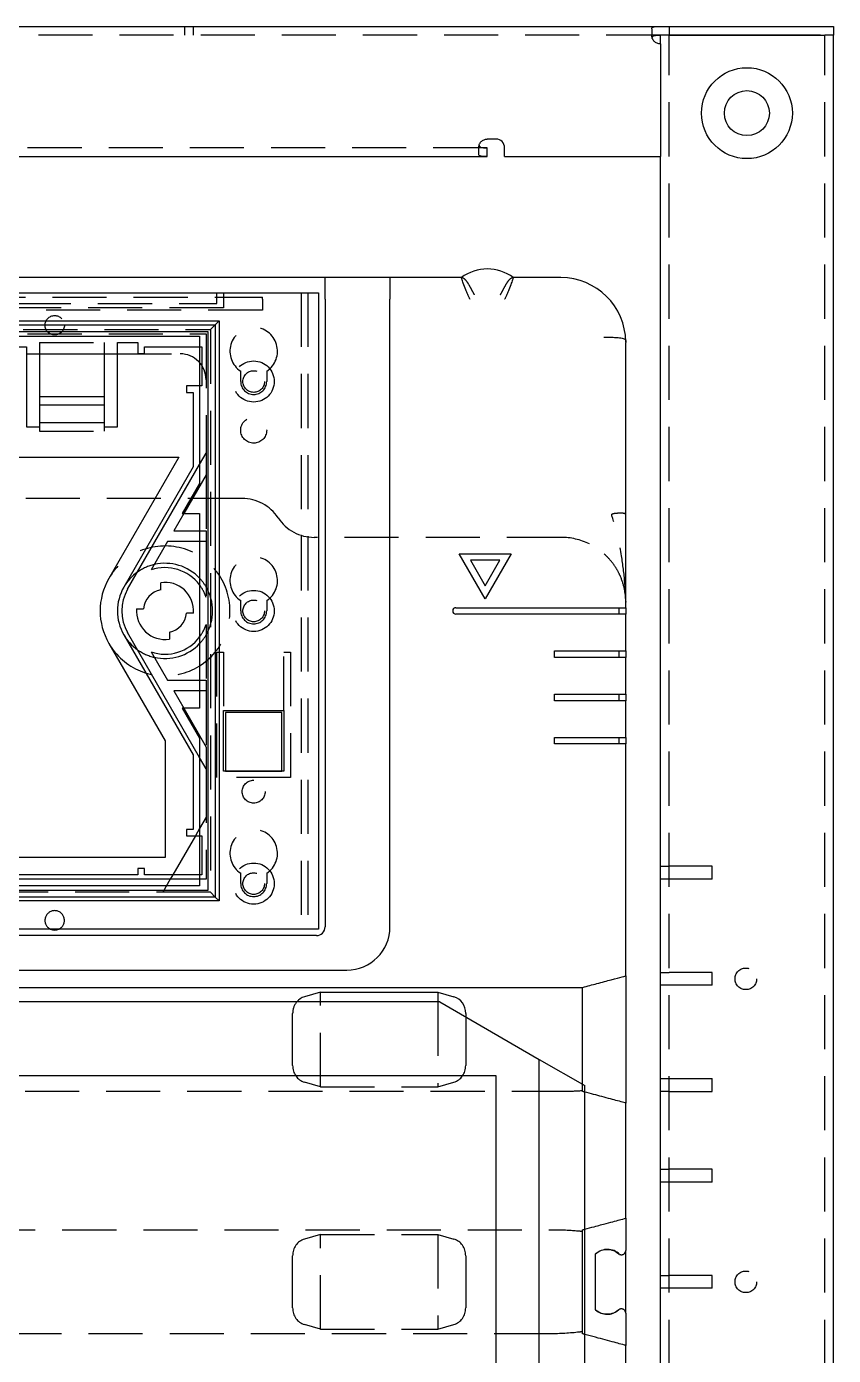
# Model space of a CAD drawing. Header units: millimetres. Extents: x -250 to 250, y -97 to 1135.
# Drawn here: x 63.5 to 250, y 828 to 1135 of the extents above; entities that cross this region are included whole.
import ezdxf

# ---------------------------------------------------------------- set-up
doc = ezdxf.new("R2010")
doc.units = ezdxf.units.MM
doc.linetypes.add('DASHED', pattern=[0.75, 0.5, -0.25])
doc.layers.add('GEB-KONTUR-A', color=5, linetype='CONTINUOUS')
doc.layers.add('GEB-VERDECKT', color=2, linetype='DASHED')

msp = doc.modelspace()

# ---------------------------------------------------------------- linework, layer by layer
at = {"layer": 'GEB-KONTUR-A', "ltscale": 25}
for p, q in [((-210, 1135), (210, 1135)), ((208, 1134.46), (208, 1133)), ((210, 1135), (212, 1135)), ((210, 1131), (210, 1133)), ((212, 1133), (210, 1133)), ((212, 1135), (212, 1133)), ((212, 1135), (247, 1135)), ((212, 1133), (248, 1133)), ((247, 1133), (212, 1133)), ((247, 1135), (250, 1135)), ((250, 1133), (248, 1133)), ((250, 1135), (250, 1133)), ((250, 55), (250, 1133)), ((210, 1131), (210, 1105)), ((172, 1109), (170, 1109)), ((168, 1105.54), (168, 1107)), ((170, 1105), (170, 1107)), ((174, 1105), (174, 1107)), ((-170, 1105), (170, 1105)), ((174, 1105), (210, 1105)), ((210, 419.24), (210, 1105)), ((132.5, 1077), (-132.5, 1077)), ((132.5, 1072), (132.5, 1077)), ((147.5, 1077), (132.5, 1077)), ((164, 1077), (147.5, 1077)), ((147.5, 1077), (147.5, 1072)), ((187, 1077), (176, 1077)), ((-131, 1073.5), (131, 1073.5)), ((131, 1073.5), (131, 926.5)), ((132.5, 1072), (132.5, 927)), ((147.5, 927), (147.5, 1072)), ((-108, 1067), (108, 1067)), ((-107.12, 1066.12), (107.12, 1066.12)), ((107.12, 1066.12), (107.12, 933.88)), ((108, 1067), (108, 933)), ((105.5, 1064.5), (-105.5, 1064.5)), ((17, 1063.5), (103.5, 1063.5)), ((103.5, 1063.5), (103.5, 1029.43)), ((105.5, 935.5), (105.5, 1064.5)), ((-63.5, 1061), (63.5, 1061)), ((63.5, 1061), (63.5, 1042.5)), ((63.5, 1059.4), (84.5, 1059.4)), ((66.5, 1059.4), (66.5, 1049.5)), ((81.5, 1049.5), (81.5, 1059.4)), ((84.5, 1042.5), (84.5, 1062)), ((84.5, 1062), (89.25, 1062)), ((89.25, 1062), (89.25, 1059.5)), ((89.25, 1059.5), (90.75, 1059.5)), ((90.75, 1059.5), (90.75, 1061)), ((90.75, 1061), (103.5, 1061)), ((103.5, 1052), (100.5, 1052)), ((100.5, 1052), (100.5, 1050.5)), ((100.5, 1050.5), (102, 1050.5)), ((102, 1050.5), (102, 1033.26)), ((66.5, 1049.5), (81.5, 1049.5)), ((66.5, 1049.5), (66.5, 1047.5)), ((81.5, 1047.5), (66.5, 1047.5)), ((81.5, 1047.5), (81.5, 1049.5)), ((63.5, 1042.5), (66.5, 1042.5)), ((66.5, 1043.5), (66.5, 1042.5)), ((66.5, 1043.5), (81.5, 1043.5)), ((81.5, 1042.5), (81.5, 1043.5)), ((81.5, 1042.5), (84.5, 1042.5)), ((59.5, 1035.5), (98.68, 1035.5)), ((98.68, 1035.5), (82.51, 1007.5)), ((102, 1033.26), (85.97, 1005.5)), ((86.84, 1005), (103.5, 1033.86)), ((103.5, 1029.43), (99.5, 1022.5)), ((99.83, 1022.5), (97.52, 1018.5)), ((99.5, 1022.5), (103.5, 1022.5)), ((103.5, 1022.5), (103.5, 977.5)), ((97.52, 1018.5), (103.5, 1018.5)), ((96.08, 1016), (92.31, 1009.48)), ((103.5, 1016), (96.08, 1016)), ((163.5, 1013.2), (175.5, 1013.2)), ((169.5, 1002.81), (163.5, 1013.2)), ((175.5, 1013.2), (169.5, 1002.81)), ((172.9, 1011.7), (166.1, 1011.7)), ((166.1, 1011.7), (169.5, 1005.81)), ((169.5, 1005.81), (172.9, 1011.7)), ((94.5, 1004.9), (94.5, 1006.52)), ((88.92, 1000.5), (90.53, 1000.5)), ((102.08, 999.5), (100.47, 999.5)), ((162.75, 1000.75), (195.14, 1000.75)), ((195.08, 999.25), (162.75, 999.25)), ((200.5, 999.25), (200.5, 1000.75)), ((202, 1000.75), (202, 999.25)), ((103.5, 966.14), (86.84, 995)), ((96.5, 995.1), (96.5, 993.48)), ((82.51, 992.5), (95.5, 970)), ((85.97, 994.5), (102, 966.74)), ((92.31, 990.52), (96.08, 984)), ((185.5, 990.75), (194.67, 990.75)), ((185.5, 989.25), (185.5, 990.75)), ((194.6, 989.25), (185.5, 989.25)), ((200.5, 989.25), (200.5, 990.75)), ((202, 990.75), (202, 989.25)), ((96.08, 984), (103.5, 984)), ((103.5, 981.5), (97.52, 981.5)), ((97.52, 981.5), (99.83, 977.5)), ((185.5, 980.76), (194.16, 980.76)), ((185.5, 979.26), (185.5, 980.76)), ((200.5, 979.26), (200.5, 980.76)), ((202, 980.76), (202, 979.26)), ((99.5, 977.5), (103.5, 970.57)), ((103.5, 977.5), (99.5, 977.5)), ((109, 977), (123, 977)), ((109, 963), (109, 977)), ((109.5, 976.5), (109.5, 963)), ((122.5, 976.5), (109.5, 976.5)), ((122.5, 963), (122.5, 976.5)), ((123, 977), (123, 963)), ((194.08, 979.26), (185.5, 979.26)), ((103.5, 970.57), (103.5, 936.5)), ((185.5, 970.78), (193.62, 970.78)), ((185.5, 969.28), (185.5, 970.78)), ((200.5, 969.28), (200.5, 970.78)), ((202, 970.78), (202, 969.28)), ((95.5, 970), (95.5, 943)), ((193.53, 969.28), (185.5, 969.28)), ((102, 966.74), (102, 949.5)), ((123, 963), (109, 963)), ((109.5, 963), (122.5, 963)), ((102, 949.5), (100.5, 949.5)), ((100.5, 949.5), (100.5, 948)), ((103.5, 949.72), (102.51, 948)), ((100.5, 948), (103.5, 948)), ((95.5, 943), (-95.5, 943)), ((90.75, 940.5), (89.25, 940.5)), ((89.25, 940.5), (89.25, 939)), ((90.75, 939), (90.75, 940.5)), ((103.5, 938), (-103.5, 938)), ((103.5, 936.5), (-10, 936.5)), ((89.25, 939), (44, 939)), ((103.5, 939), (90.75, 939)), ((97.31, 939), (96.73, 938)), ((107.12, 933.88), (-107.12, 933.88)), ((-105.5, 935.5), (105.5, 935.5)), ((108, 933), (-108, 933)), ((131, 926.5), (-131, 926.5)), ((130.5, 925), (-130.5, 925)), ((-137.5, 917), (137.5, 917)), ((202, 915.69), (202, 915.68)), ((202, 915.68), (202, 886.32)), ((-172, 913.02), (189.88, 913.02)), ((131.41, 911.94), (127.72, 910.86)), ((131.41, 909.68), (131.41, 911.94)), ((131.41, 911.94), (158.59, 911.94)), ((158.59, 911.94), (158.59, 909.68)), ((158.59, 911.94), (162.28, 910.86)), ((192, 910.86), (192, 912.97)), ((159, 909.68), (-159, 909.68)), ((159, 909.68), (182, 896.4)), ((192, 907), (192, 910.86)), ((165, 907), (165, 906.22)), ((192, 895), (192, 907)), ((182, 896.4), (192.5, 890.34)), ((182, 574.22), (182, 896.4)), ((192, 891.14), (192, 895)), ((-172, 892.68), (172, 892.68)), ((172, 892.68), (172, 602.68)), ((192, 890.63), (192, 891.14)), ((192.5, 814.68), (192.5, 890.34)), ((202, 886.32), (202, 886.31)), ((202, 859.69), (202, 859.68)), ((202, 859.68), (202, 852.25)), ((195, 838.54), (195, 851.46)), ((202, 837.75), (202, 852.25)), ((202, 837.75), (202, 830.32)), ((202, 830.32), (202, 830.32))]:
    msp.add_line(p, q, dxfattribs=at)
for radius in [10.5, 5.2]:
    msp.add_circle((230, 1115), radius, dxfattribs=at)
for centre, radius, start, end in [((172, 1107), 2, 0, 90), ((170, 1069), 10, 53.1301, 126.8699), ((187, 1062), 15, 0.5911, 90), ((95.5, 1000), 11, 43.3418, 102.9859), ((95.5, 1000), 15, 150, 210), ((95.5, 1000), 11, 125.38, 150), ((95.5, 1000), 10, 36.8699, 108.5904), ((95.5, 1000), 11, 150, 210), ((95.5, 1000), 10, 150, 210), ((95.5, 1000), 5, 101.537, 174.2608), ((95.5, 1000), 6.6, 355.6552, 98.7147), ((95.5, 1000), 6.6, 175.6552, 278.7147), ((95.5, 1000), 5, 281.537, 354.2608), ((162.75, 1000), 0.75, 90, 270), ((95.5, 1000), 11, 210, 234.62), ((95.5, 1000), 10, 251.4096, 323.1301), ((95.5, 1000), 11, 257.0141, 316.6582), ((70, 928.5), 2.25, 242.734, 297.266), ((130.5, 927), 2, 270, 0), ((137.5, 927), 10, 270, 0)]:
    msp.add_arc(centre, radius, start, end, dxfattribs=at)
for centre, start_param, end_param in [((128.67, 907), 0.261799, 0.836588), ((161.33, 907), 4.712389, 6.021386)]:
    msp.add_ellipse(centre, major_axis=(0, 4), ratio=0.916331, start_param=start_param, end_param=end_param, dxfattribs=at)
for points, knots in [([(208, 1134.46), (208, 1134.6), (208.04, 1134.71), (208.24, 1134.88), (208.4, 1134.93), (208.76, 1134.98), (208.99, 1134.99), (209.48, 1135), (209.75, 1135), (210, 1135)], [0.447478, 0.447478, 0.447478, 0.447478, 0.527366, 0.527366, 0.607254, 0.607254, 0.6827192, 0.6827192, 0.7581844, 0.7581844, 0.7581844, 0.7581844]), ([(210, 1131), (209.75, 1131), (209.48, 1131.05), (208.99, 1131.25), (208.76, 1131.41), (208.4, 1131.77), (208.24, 1132.01), (208.04, 1132.51), (208, 1132.77), (208, 1133)], [0.7581844, 0.7581844, 0.7581844, 0.7581844, 0.8336496, 0.8336496, 0.9091148, 0.9091148, 0.9890029, 0.9890029, 1.0688909, 1.0688909, 1.0688909, 1.0688909]), ([(208.09, 1132.41), (208.12, 1132.51), (208.16, 1132.59), (208.27, 1132.74), (208.34, 1132.8), (208.5, 1132.89), (208.6, 1132.92), (208.84, 1132.97), (208.97, 1132.98), (209.38, 1133), (209.7, 1133), (210, 1133)], [-0.259689, -0.259689, -0.259689, -0.259689, -0.2200225, -0.2200225, -0.180356, -0.180356, -0.135267, -0.135267, -0.090178, -0.090178, 0, 0, 0, 0]), ([(168, 1107), (168, 1107.23), (168.04, 1107.49), (168.24, 1107.99), (168.4, 1108.23), (168.76, 1108.59), (168.99, 1108.75), (169.48, 1108.95), (169.75, 1109), (170, 1109)], [0.447478, 0.447478, 0.447478, 0.447478, 0.527366, 0.527366, 0.607254, 0.607254, 0.6827192, 0.6827192, 0.7581844, 0.7581844, 0.7581844, 0.7581844]), ([(170, 1105), (169.75, 1105), (169.48, 1105), (168.99, 1105.01), (168.76, 1105.02), (168.4, 1105.07), (168.24, 1105.12), (168.04, 1105.29), (168, 1105.4), (168, 1105.54)], [0.7581844, 0.7581844, 0.7581844, 0.7581844, 0.8336496, 0.8336496, 0.9091148, 0.9091148, 0.9890029, 0.9890029, 1.0688909, 1.0688909, 1.0688909, 1.0688909]), ([(168.09, 1107.59), (168.12, 1107.49), (168.16, 1107.41), (168.27, 1107.26), (168.34, 1107.2), (168.5, 1107.11), (168.6, 1107.08), (168.84, 1107.03), (168.97, 1107.02), (169.38, 1107), (169.7, 1107), (170, 1107)], [0.5631876, 0.5631876, 0.5631876, 0.5631876, 0.6028541, 0.6028541, 0.6425206, 0.6425206, 0.6876096, 0.6876096, 0.7326986, 0.7326986, 0.8228766, 0.8228766, 0.8228766, 0.8228766]), ([(166, 1072.01), (165.99, 1072.01), (165.99, 1072.02), (165.81, 1072.38), (165.64, 1072.75), (165.32, 1073.48), (165.17, 1073.84), (164.8, 1074.74), (164.61, 1075.26), (164.3, 1076.11), (164.19, 1076.44), (164.04, 1076.89), (164, 1077), (164, 1077)], [-0.001118, -0.001118, -0.001118, -0.001118, 0, 0, 0.1213654, 0.1213654, 0.2440241, 0.2440241, 0.4429539, 0.4429539, 0.6327967, 0.6327967, 0.8187528, 0.8187528, 0.8187528, 0.8187528]), ([(176, 1077), (176, 1077), (175.96, 1076.89), (175.81, 1076.44), (175.7, 1076.11), (175.39, 1075.26), (175.2, 1074.74), (174.83, 1073.84), (174.68, 1073.48), (174.36, 1072.75), (174.19, 1072.38), (174.01, 1072.02), (174.01, 1072.01), (174, 1072.01)], [0.8187528, 0.8187528, 0.8187528, 0.8187528, 1.004709, 1.004709, 1.1945517, 1.1945517, 1.3934816, 1.3934816, 1.5161403, 1.5161403, 1.6375057, 1.6375057, 1.6386237, 1.6386237, 1.6386237, 1.6386237]), ([(196.93, 1063.25), (196.93, 1063.25), (196.94, 1063.25), (197.36, 1063.25), (197.77, 1063.25), (198.61, 1063.24), (199.03, 1063.22), (199.98, 1063.18), (200.48, 1063.14), (201.31, 1063.01), (201.58, 1062.93), (201.87, 1062.73), (201.93, 1062.64), (201.98, 1062.47), (201.99, 1062.41), (202, 1062.31), (202, 1062.27), (202, 1062.2), (202, 1062.18), (202, 1062.15)], [-1.6307623, -1.6307623, -1.6307623, -1.6307623, -1.6300337, -1.6300337, -1.540213, -1.540213, -1.4438435, -1.4438435, -1.3034526, -1.3034526, -1.1581597, -1.1581597, -1.0575096, -1.0575096, -1.0031898, -1.0031898, -0.9738118, -0.9738118, -0.9607384, -0.9607384, -0.9607384, -0.9607384]), ([(202, 1062.15), (202, 1062.11), (202, 1062.06), (202, 1062.01), (202, 1062.01), (202, 1062)], [-0.01597202, -0.01597202, -0.01597202, -0.01597202, 0, 0, 0.00201346, 0.00201346, 0.00201346, 0.00201346]), ([(199.38, 999.25), (199.21, 999.25), (199.03, 999.25), (198.45, 999.25), (198.04, 999.25), (196.8, 999.25), (195.94, 999.25), (195.08, 999.25)], [-0.4655333, -0.4655333, -0.4655333, -0.4655333, -0.3990423, -0.3990423, -0.2600451, -0.2600451, 0, 0, 0, 0]), ([(195.14, 1000.75), (196.06, 1000.75), (196.97, 1000.75), (198.39, 1000.75), (198.94, 1000.75), (199.43, 1000.75)], [-0.5392076, -0.5392076, -0.5392076, -0.5392076, -0.2642318, -0.2642318, -0.0752526, -0.0752526, -0.0752526, -0.0752526]), ([(202, 999.25), (202, 999.25), (201.82, 999.25), (201.13, 999.25), (200.64, 999.25), (199.82, 999.25), (199.6, 999.25), (199.38, 999.25)], [-1.0911998, -1.0911998, -1.0911998, -1.0911998, -0.8186471, -0.8186471, -0.5519912, -0.5519912, -0.4662095, -0.4662095, -0.4662095, -0.4662095]), ([(199.43, 1000.75), (199.61, 1000.75), (199.78, 1000.75), (200.6, 1000.75), (201.12, 1000.75), (201.82, 1000.75), (202, 1000.75), (202, 1000.75)], [-0.6165694, -0.6165694, -0.6165694, -0.6165694, -0.5465834, -0.5465834, -0.2717999, -0.2717999, 0, 0, 0, 0]), ([(202, 990.75), (202, 992.33), (202, 993.92), (202, 996.75), (202, 998), (202, 999.25)], [34.625, 34.625, 34.625, 34.625, 35.1, 35.1, 35.475, 35.475, 35.475, 35.475]), ([(202, 989.25), (202, 989.25), (201.81, 989.25), (201.08, 989.25), (200.55, 989.25), (199.19, 989.25), (198.36, 989.25), (196.55, 989.25), (195.58, 989.25), (194.6, 989.25)], [-1.166355, -1.166355, -1.166355, -1.166355, -0.874989, -0.874989, -0.59002, -0.59002, -0.293441, -0.293441, 0, 0, 0, 0]), ([(194.67, 990.75), (195.64, 990.75), (196.59, 990.75), (198.35, 990.75), (199.14, 990.75), (200.51, 990.75), (201.06, 990.75), (201.81, 990.75), (202, 990.75), (202, 990.75)], [-1.15466, -1.15466, -1.15466, -1.15466, -0.866222, -0.866222, -0.584102, -0.584102, -0.290492, -0.290492, 0, 0, 0, 0]), ([(194.16, 980.76), (195.19, 980.76), (196.21, 980.76), (198.09, 980.76), (198.94, 980.76), (200.4, 980.76), (200.99, 980.76), (201.8, 980.76), (202, 980.76), (202, 980.76)], [-1.235187, -1.235187, -1.235187, -1.235187, -0.92659, -0.92659, -0.624851, -0.624851, -0.310795, -0.310795, 0, 0, 0, 0]), ([(202, 979.26), (202, 979.26), (201.8, 979.26), (201.01, 979.26), (200.45, 979.26), (198.99, 979.26), (198.11, 979.26), (196.17, 979.26), (195.13, 979.26), (194.08, 979.26)], [-1.247808, -1.247808, -1.247808, -1.247808, -0.936051, -0.936051, -0.631238, -0.631238, -0.313977, -0.313977, 0, 0, 0, 0]), ([(193.62, 970.78), (194.72, 970.78), (195.81, 970.78), (197.82, 970.78), (198.72, 970.78), (200.29, 970.78), (200.92, 970.78), (201.78, 970.78), (202, 970.78), (202, 970.78)], [-1.321628, -1.321628, -1.321628, -1.321628, -0.99139, -0.99139, -0.668593, -0.668593, -0.33259, -0.33259, 0, 0, 0, 0]), ([(202, 969.28), (202, 969.28), (201.78, 969.28), (200.94, 969.28), (200.34, 969.28), (198.78, 969.28), (197.84, 969.28), (195.76, 969.28), (194.65, 969.28), (193.53, 969.28)], [-1.335093, -1.335093, -1.335093, -1.335093, -1.001483, -1.001483, -0.675407, -0.675407, -0.335985, -0.335985, 0, 0, 0, 0]), ([(202, 915.69), (202, 921.92), (202, 928.15), (202, 946.01), (202, 957.64), (202, 969.28)], [27.118856, 27.118856, 27.118856, 27.118856, 28.987502, 28.987502, 32.47787, 32.47787, 32.47787, 32.47787]), ([(192, 913.02), (193.14, 913.32), (194.26, 913.62), (196.54, 914.23), (197.67, 914.53), (199.71, 915.08), (200.56, 915.31), (201.71, 915.61), (202, 915.69), (202, 915.69)], [-1.707985, -1.707985, -1.707985, -1.707985, -1.348304, -1.348304, -0.92458, -0.92458, -0.456834, -0.456834, 0, 0, 0, 0]), ([(202, 886.31), (202, 886.31), (201.85, 886.35), (201.22, 886.52), (200.72, 886.65), (199.14, 887.07), (197.91, 887.4), (195.26, 888.11), (193.92, 888.47), (192.5, 888.85)], [-1.882764, -1.882764, -1.882764, -1.882764, -1.520739, -1.520739, -1.130581, -1.130581, -0.570416, -0.570416, -0.106402, -0.106402, -0.106402, -0.106402]), ([(202, 859.69), (202, 864.21), (202, 868.73), (202, 873.25), (202, 877.6), (202, 881.96), (202, 886.31)], [21.518594, 21.518594, 21.518594, 21.518594, 22.875, 22.875, 22.875, 24.18128, 24.18128, 24.18128, 24.18128]), ([(192.5, 857.15), (193.26, 857.35), (194, 857.55), (195.71, 858.01), (196.65, 858.26), (198.93, 858.87), (200.08, 859.18), (201.61, 859.58), (202, 859.69), (202, 859.69)], [-1.866383, -1.866383, -1.866383, -1.866383, -1.608955, -1.608955, -1.239297, -1.239297, -0.612423, -0.612423, 0, 0, 0, 0]), ([(195, 851.46), (195.22, 851.66), (195.47, 851.84), (196.17, 852.23), (196.65, 852.39), (197.66, 852.54), (198.25, 852.5), (199.32, 852.2), (199.8, 851.94), (200.24, 851.58), (200.29, 851.54), (200.34, 851.5)], [0.9465981, 0.9465981, 0.9465981, 0.9465981, 1.0333377, 1.0333377, 1.1743165, 1.1743165, 1.3488183, 1.3488183, 1.5233201, 1.5233201, 1.5443421, 1.5443421, 1.5443421, 1.5443421]), ([(200.34, 851.5), (200.36, 851.48), (200.38, 851.46), (200.5, 851.38), (200.61, 851.32), (200.86, 851.25), (200.99, 851.24), (201.12, 851.26), (201.24, 851.27), (201.37, 851.31), (201.61, 851.44), (201.71, 851.54), (201.87, 851.74), (201.94, 851.87), (201.99, 852.09), (202, 852.17), (202, 852.25)], [-0.0876538, -0.0876538, -0.0876538, -0.0876538, -0.0780375, -0.0780375, -0.0390188, -0.0390188, 0, 0, 0, 0.0387291, 0.0387291, 0.0774582, 0.0774582, 0.1192979, 0.1192979, 0.1459135, 0.1459135, 0.1459135, 0.1459135]), ([(200.34, 838.5), (200.29, 838.46), (200.24, 838.42), (199.8, 838.06), (199.32, 837.8), (198.25, 837.5), (197.66, 837.46), (197.1, 837.54), (196.65, 837.61), (196.17, 837.77), (195.47, 838.16), (195.22, 838.34), (195, 838.54)], [-0.3700256, -0.3700256, -0.3700256, -0.3700256, -0.3490036, -0.3490036, -0.1745018, -0.1745018, 0, 0, 0, 0.1409788, 0.1409788, 0.2277184, 0.2277184, 0.2277184, 0.2277184]), ([(202, 837.75), (202, 837.83), (201.99, 837.91), (201.94, 838.13), (201.87, 838.26), (201.71, 838.46), (201.61, 838.56), (201.37, 838.69), (201.24, 838.73), (200.99, 838.76), (200.86, 838.75), (200.61, 838.68), (200.5, 838.62), (200.38, 838.54), (200.36, 838.52), (200.34, 838.5)], [0.1915909, 0.1915909, 0.1915909, 0.1915909, 0.2182065, 0.2182065, 0.2600462, 0.2600462, 0.2987753, 0.2987753, 0.3375044, 0.3375044, 0.3765232, 0.3765232, 0.4155419, 0.4155419, 0.4251582, 0.4251582, 0.4251582, 0.4251582]), ([(202, 830.32), (202, 830.31), (201.6, 830.42), (200.02, 830.84), (198.8, 831.17), (195.87, 831.95), (194.27, 832.38), (192.5, 832.85)], [-2.095449, -2.095449, -2.095449, -2.095449, -1.438037, -1.438037, -0.734027, -0.734027, -0.113614, -0.113614, -0.113614, -0.113614])]:
    msp.add_open_spline(points, degree=3, knots=knots, dxfattribs=at)
for points in [[(202, 1000.75), (202, 1021.17), (202, 1041.58), (202, 1062)], [(202, 980.76), (202, 983.59), (202, 986.42), (202, 989.25)], [(202, 970.78), (202, 973.61), (202, 976.44), (202, 979.26)], [(189.88, 913.02), (190.59, 913.02), (191.3, 913), (192, 912.97)], [(192, 912.97), (192, 912.98), (192, 913), (192, 913.02)], [(202, 809.68), (202, 816.56), (202, 823.44), (202, 830.32)]]:
    msp.add_open_spline(points, degree=3, dxfattribs=at)
at = {"layer": 'GEB-VERDECKT', "ltscale": 25}
for p, q in [((210, 1133), (-210, 1133)), ((100, 1135), (100, 1133)), ((102, 1135), (102, 1133)), ((212, 55), (212, 1133)), ((248, 55), (248, 1133)), ((170, 1107), (-170, 1107)), ((-118, 1072.5), (118, 1072.5)), ((107.5, 1071), (107.5, 1073.5)), ((109, 1073.5), (109, 1070)), ((118, 1072), (118, 1072.5)), ((118, 1072), (118, 1069.5)), ((127, 1073.5), (127, 926.5)), ((128.5, 1073.5), (128.5, 926.5)), ((118, 1069.5), (-118, 1069.5)), ((109, 1070), (-109, 1070)), ((-107.5, 1071), (107.5, 1071)), ((106, 1065), (107.12, 1066.12)), ((107.12, 1066.12), (108, 1067)), ((-106, 1065), (106, 1065)), ((-105, 1064), (105, 1064)), ((105, 1064), (105, 1036.45)), ((106, 1065), (106, 935)), ((66.5, 1062), (81.5, 1062)), ((66.5, 1062), (66.5, 1059.4)), ((81.5, 1059.4), (81.5, 1062)), ((84.5, 1059.4), (99, 1059.4)), ((103.5, 1061), (104, 1061)), ((104, 1061), (104, 1052)), ((113, 1053), (113, 1055.39)), ((119, 1055.39), (119, 1053)), ((104, 1052), (103.5, 1052)), ((66.5, 1047.5), (66.5, 1043.5)), ((81.5, 1043.5), (81.5, 1047.5)), ((66.5, 1042.5), (66.5, 1041.5)), ((66.5, 1041.5), (81.5, 1041.5)), ((81.5, 1041.5), (81.5, 1042.5)), ((103.5, 1033.86), (105, 1036.45)), ((105, 1036.45), (105, 1031.45)), ((105, 1031.45), (99.83, 1022.5)), ((105, 1031.45), (105, 1018.5)), ((113.3, 1026), (50.7, 1026)), ((103.5, 1018.5), (105, 1018.5)), ((105, 1018.5), (105, 1016)), ((187, 1017), (130, 1017)), ((105, 1016), (103.5, 1016)), ((105, 1016), (105, 1003.12)), ((113, 1000), (113, 1002.39)), ((119, 1002.39), (119, 1000)), ((105, 996.88), (105, 984)), ((107.5, 990.5), (109, 990.5)), ((107.5, 961.5), (107.5, 990.5)), ((109, 990.5), (109, 977)), ((123, 990.5), (124.5, 990.5)), ((123, 977), (123, 990.5)), ((124.5, 990.5), (124.5, 961.5)), ((103.5, 984), (105, 984)), ((105, 984), (105, 981.5)), ((105, 981.5), (103.5, 981.5)), ((105, 981.5), (105, 968.55)), ((99.83, 977.5), (105, 968.55)), ((105, 968.55), (105, 963.55)), ((105, 963.55), (103.5, 966.14)), ((105, 963.55), (105, 938)), ((124.5, 961.5), (107.5, 961.5)), ((105, 952.32), (103.5, 949.72)), ((102.51, 948), (97.31, 939)), ((103.5, 948), (104, 948)), ((104, 948), (104, 939)), ((210, 941), (212, 941)), ((222, 941), (212, 941)), ((222, 938), (222, 941)), ((96.73, 938), (95, 935)), ((104, 939), (103.5, 939)), ((105, 938), (103.5, 938)), ((113, 937), (113, 939.39)), ((119, 939.39), (119, 937)), ((212, 938), (210, 938)), ((222, 938), (212, 938)), ((106, 935), (-106, 935)), ((106, 935), (107.12, 933.88)), ((107.12, 933.88), (108, 933)), ((210, 916.5), (212, 916.5)), ((222, 916.5), (212, 916.5)), ((222, 913.5), (222, 916.5)), ((212, 913.5), (210, 913.5)), ((222, 913.5), (212, 913.5)), ((131.41, 890.06), (131.41, 909.68)), ((158.59, 909.68), (158.59, 890.06)), ((125, 895), (125, 907)), ((165, 906.22), (165, 895)), ((131.41, 890.06), (127.72, 891.14)), ((158.59, 890.06), (162.28, 891.14)), ((192, 889.13), (192, 890.63)), ((210, 892), (212, 892)), ((212, 892), (222, 892)), ((222, 889), (222, 892)), ((188.15, 888.98), (-172, 888.98)), ((131.41, 890.06), (158.59, 890.06)), ((212, 889), (210, 889)), ((212, 889), (222, 889)), ((210, 871), (212, 871)), ((222, 871), (212, 871)), ((222, 868), (222, 871)), ((212, 868), (210, 868)), ((222, 868), (212, 868)), ((-172, 857.02), (185.81, 857.02)), ((192, 854.86), (192, 856.69)), ((131.41, 855.94), (127.72, 854.86)), ((131.41, 834.06), (131.41, 855.94)), ((131.41, 855.94), (158.59, 855.94)), ((158.59, 855.94), (158.59, 834.06)), ((158.59, 855.94), (162.28, 854.86)), ((192, 851), (192, 854.86)), ((125, 839), (125, 851)), ((165, 851), (165, 839)), ((192, 839), (192, 851)), ((210, 846.5), (212, 846.5)), ((222, 846.5), (212, 846.5)), ((222, 843.5), (222, 846.5)), ((212, 843.5), (210, 843.5)), ((222, 843.5), (212, 843.5)), ((192, 835.14), (192, 839)), ((131.41, 834.06), (127.72, 835.14)), ((158.59, 834.06), (162.28, 835.14)), ((192, 833.47), (192, 835.14)), ((184.08, 832.98), (-172, 832.98)), ((131.41, 834.06), (158.59, 834.06))]:
    msp.add_line(p, q, dxfattribs=at)
for centre, radius in [((70, 1066), 2.25), ((116, 1053), 4.75), ((116, 1053), 2.5), ((116, 1041.75), 3), ((116, 1000), 4.75), ((116, 1000), 2.5), ((116, 958.25), 2.65), ((116, 937), 4.75), ((116, 937), 2.5), ((229.75, 915), 2.5), ((229.75, 845), 2.5)]:
    msp.add_circle(centre, radius, dxfattribs=at)
for centre, radius, start, end in [((116, 1060), 5.5, 303.0557, 236.9443), ((99, 1053.4), 6, 0, 90), ((116, 1053), 3, 180, 0), ((113.3, 1016), 10, 33.367, 90), ((130, 1027), 10, 213.367, 270), ((198, 1022), 4, 0, 1.4325), ((187, 1002), 15, 63.8961, 90), ((95.5, 1000), 15, 210, 150), ((95.5, 1000), 11, 102.9859, 125.38), ((116, 1007), 5.5, 303.0557, 236.9443), ((95.5, 1000), 11, 30.2726, 43.3418), ((95.5, 1000), 10, 18.1949, 36.8699), ((95.5, 1000), 11, 329.7274, 30.2726), ((116, 1000), 3, 180, 0), ((95.5, 1000), 10, 323.1301, 341.8051), ((95.5, 1000), 11, 316.6582, 329.7274), ((95.5, 1000), 11, 234.62, 257.0141), ((116, 944), 5.5, 303.0557, 236.9443), ((116, 937), 3, 180, 0), ((70, 928.5), 2.25, 297.266, 242.734), ((197.77, 848.5), 4, 45.2756, 133.7767), ((201, 852.25), 1, 245.2687, 359.9774), ((197.69, 841.5), 4, 227.6853, 311.4096), ((201, 837.75), 1, 0, 131.4096)]:
    msp.add_arc(centre, radius, start, end, dxfattribs=at)
for centre, start_param, end_param in [((128.67, 907), 0.836588, 1.570796), ((128.67, 895), 1.570796, 2.879793), ((161.33, 895), 3.403392, 4.712389), ((128.67, 851), 0.261799, 1.570796), ((161.33, 851), 4.712389, 6.021386), ((128.67, 839), 1.570796, 2.879793), ((161.33, 839), 3.403392, 4.712389)]:
    msp.add_ellipse(centre, major_axis=(0, 4), ratio=0.916331, start_param=start_param, end_param=end_param, dxfattribs=at)
for points in [[(164, 1077), (164, 1077), (164.06, 1077), (164.17, 1077)], [(175.83, 1077), (175.94, 1077), (176, 1077), (176, 1077)], [(202, 1002.14), (202, 1002.09), (202, 1002.05), (202, 1002)], [(192, 889.13), (190.75, 889.03), (189.46, 888.98), (188.15, 888.98)], [(192, 888.98), (192, 889.03), (192, 889.08), (192, 889.13)], [(192.5, 888.85), (192.33, 888.89), (192.17, 888.94), (192, 888.98)], [(192, 857.02), (192.17, 857.06), (192.33, 857.11), (192.5, 857.15)], [(192, 856.69), (192, 856.8), (192, 856.91), (192, 857.02)], [(192, 832.98), (192, 833.15), (192, 833.31), (192, 833.47)], [(192.5, 832.85), (192.33, 832.89), (192.17, 832.94), (192, 832.98)]]:
    msp.add_open_spline(points, degree=3, dxfattribs=at)
for points, knots in [([(164.17, 1077), (164.23, 1077), (164.3, 1076.99), (164.57, 1076.88), (164.78, 1076.69), (165.24, 1076.12), (165.49, 1075.74), (165.94, 1074.95), (166.14, 1074.58), (166.56, 1073.81), (166.77, 1073.41), (166.98, 1073.01), (166.98, 1073), (166.98, 1073)], [2.8986348, 2.8986348, 2.8986348, 2.8986348, 2.9803728, 2.9803728, 3.2113225, 3.2113225, 3.4531946, 3.4531946, 3.6334224, 3.6334224, 3.8137641, 3.8137641, 3.8155315, 3.8155315, 3.8155315, 3.8155315]), ([(173.02, 1073), (173.02, 1073), (173.02, 1073.01), (173.2, 1073.35), (173.38, 1073.69), (173.73, 1074.34), (173.9, 1074.66), (174.33, 1075.44), (174.59, 1075.87), (175.07, 1076.52), (175.29, 1076.76), (175.61, 1076.96), (175.72, 1077), (175.83, 1077)], [-0.0013337, -0.0013337, -0.0013337, -0.0013337, 0, 0, 0.1144152, 0.1144152, 0.2288237, 0.2288237, 0.4133542, 0.4133542, 0.5894062, 0.5894062, 0.6905953, 0.6905953, 0.6905953, 0.6905953]), ([(198.77, 1022), (198.76, 1022.02), (198.76, 1022.04), (198.75, 1022.1), (198.75, 1022.12), (198.75, 1022.18), (198.75, 1022.2), (198.76, 1022.26), (198.77, 1022.28), (198.81, 1022.33), (198.83, 1022.35), (198.87, 1022.38), (198.89, 1022.4), (198.93, 1022.41), (198.95, 1022.42), (198.98, 1022.42)], [0.07045656, 0.07045656, 0.07045656, 0.07045656, 0.07674544, 0.07674544, 0.08427285, 0.08427285, 0.09111249, 0.09111249, 0.09929235, 0.09929235, 0.10715374, 0.10715374, 0.11376154, 0.11376154, 0.12006213, 0.12006213, 0.12006213, 0.12006213]), ([(202, 1022.1), (202, 1022.12), (202, 1022.14), (201.99, 1022.19), (201.99, 1022.23), (201.96, 1022.32), (201.93, 1022.38), (201.75, 1022.49), (201.56, 1022.54), (200.98, 1022.58), (200.61, 1022.58), (199.78, 1022.53), (199.35, 1022.49), (198.98, 1022.42)], [0.5110006, 0.5110006, 0.5110006, 0.5110006, 0.5261117, 0.5261117, 0.556899, 0.556899, 0.6182305, 0.6182305, 0.7097483, 0.7097483, 0.7997711, 0.7997711, 0.8886443, 0.8886443, 0.8886443, 0.8886443]), ([(202, 1002.14), (202, 1002.14), (202, 1002.14), (202, 1002.25), (202, 1002.42), (201.99, 1002.8), (201.98, 1003.09), (201.96, 1003.74), (201.94, 1004.17), (201.88, 1005.24), (201.83, 1005.91), (201.61, 1008.59), (201.35, 1010.68), (200.6, 1015.23), (199.89, 1018.62), (198.77, 1022)], [0, 0, 0, 0, 0.000186, 0.000186, 0.036496, 0.036496, 0.101555, 0.101555, 0.206352, 0.206352, 0.369845, 0.369845, 0.872117, 0.872117, 1.489435, 1.489435, 1.489435, 1.489435]), ([(202, 1002.14), (201.99, 1003.19), (201.87, 1004.25), (201.42, 1006.26), (201.1, 1007.21), (200.44, 1008.69), (200.16, 1009.23), (199.39, 1010.5), (198.86, 1011.23), (197.92, 1012.29), (197.59, 1012.64), (196.59, 1013.57), (195.88, 1014.12), (194.62, 1014.93), (194.12, 1015.22), (193.6, 1015.47)], [-6.462066, -6.462066, -6.462066, -6.462066, -5.804828, -5.804828, -5.195819, -5.195819, -4.846172, -4.846172, -4.33957, -4.33957, -4.081318, -4.081318, -3.61978, -3.61978, -3.331318, -3.331318, -3.331318, -3.331318]), ([(185.81, 857.02), (187.57, 857.02), (189.31, 856.94), (191.31, 856.76), (191.66, 856.72), (192, 856.69)], [-1.7657287, -1.7657287, -1.7657287, -1.7657287, -1.2382454, -1.2382454, -1.1267128, -1.1267128, -1.1267128, -1.1267128]), ([(192, 833.47), (191.62, 833.42), (191.24, 833.38), (188.7, 833.1), (186.4, 832.98), (184.08, 832.98)], [-0.8238647, -0.8238647, -0.8238647, -0.8238647, -0.6966681, -0.6966681, 0, 0, 0, 0])]:
    msp.add_open_spline(points, degree=3, knots=knots, dxfattribs=at)

doc.saveas('drawing.dxf')
